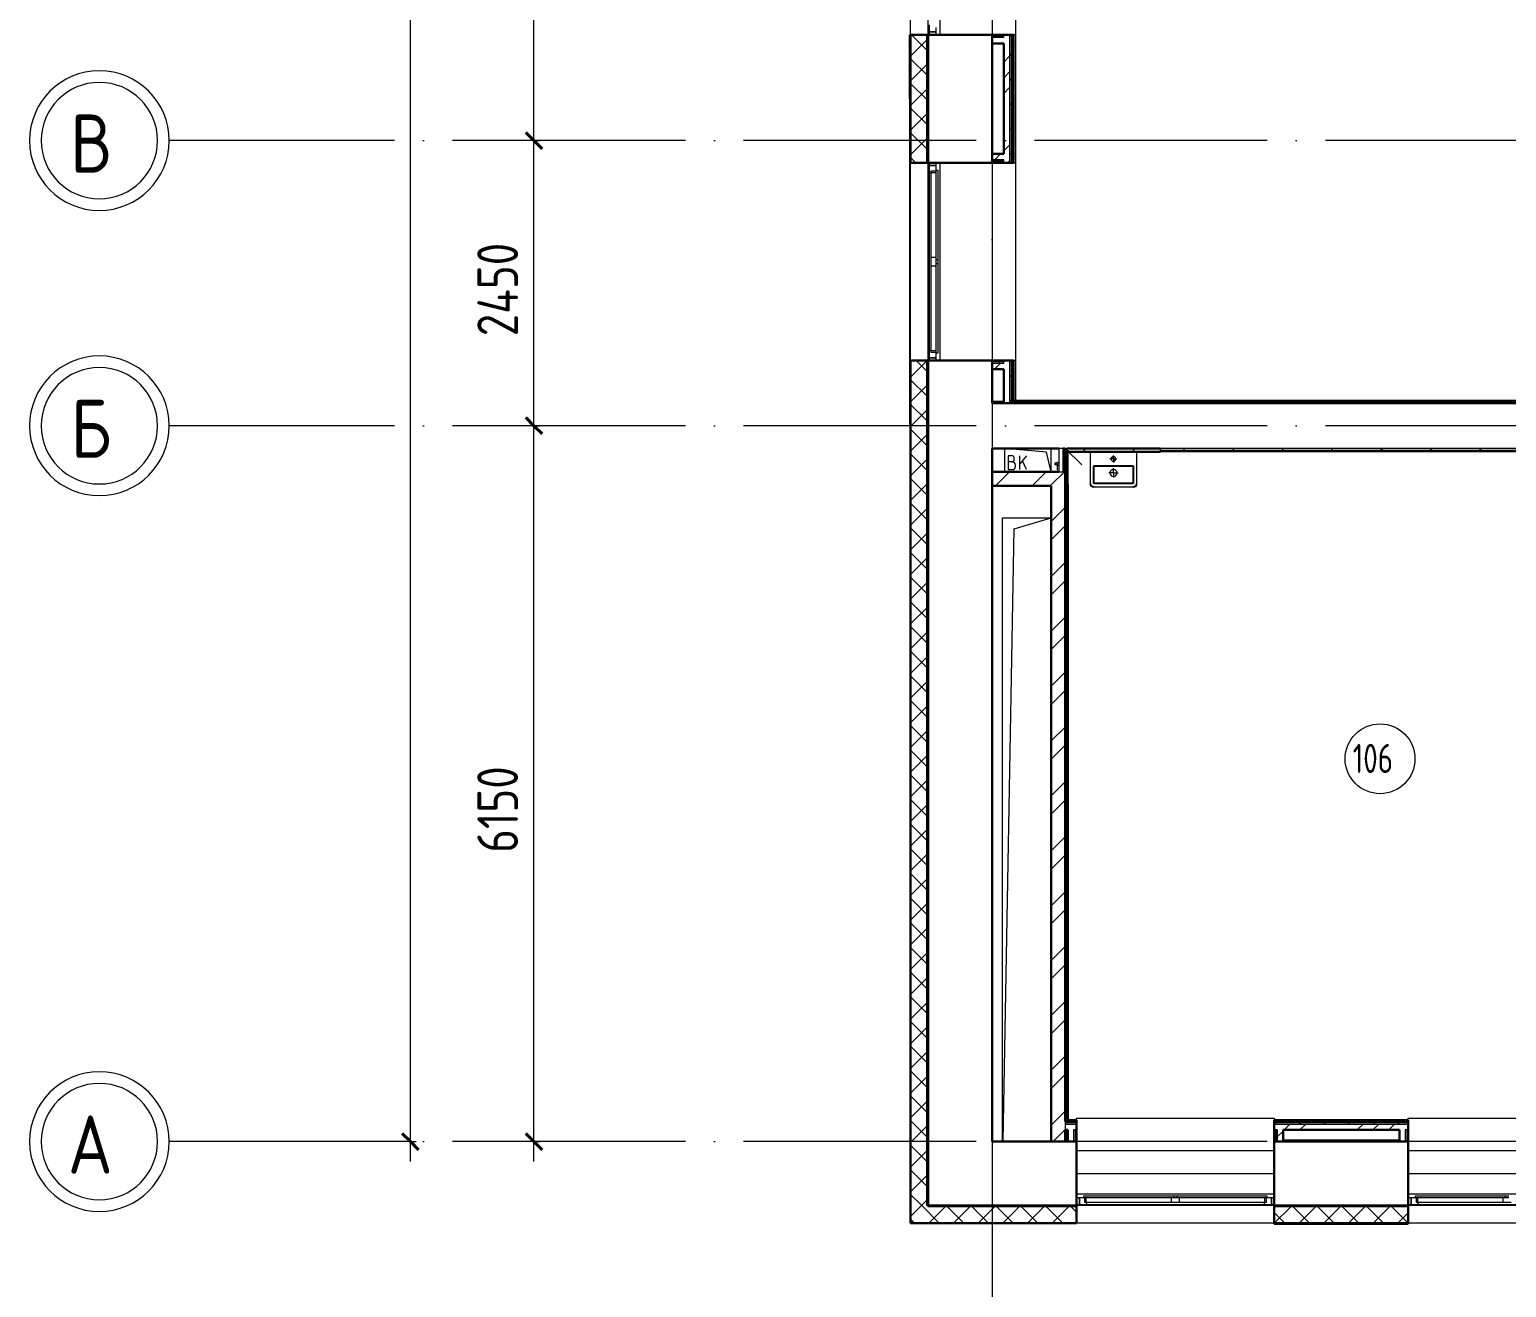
# Model space of a CAD drawing. Header units: millimetres. Extents: x -325553 to 627452, y -28539 to 738858.
# Drawn here: x -72987 to -60295, y 416521 to 427329 of the extents above; entities that cross this region are included whole.
import ezdxf

# ---------------------------------------------------------------- set-up
doc = ezdxf.new("R2010")
doc.units = ezdxf.units.MM
doc.linetypes.add('ADSK_Линия сетки', pattern=[25, 20, -2.5, 0, -2.5])
for name, color, linetype, lineweight in [('_ Окна', 7, 'Continuous', 9), ('Марки помещений', 252, 'Continuous', 20), ('Оборудование', 8, 'Continuous', 18), ('Ограждение', 252, 'Continuous', 9), ('Окна', 252, 'Continuous', 9), ('Оси', 252, 'Continuous', 9), ('Перекрытие', 252, 'Continuous', 18), ('Размеры', 7, 'Continuous', 9), ('Стены внутренние', 7, 'Continuous', 18), ('Стены наружные', 7, 'Continuous', 18), ('Стены штриховка', 7, 'Continuous', 9)]:
    doc.layers.add(name, color=color, linetype=linetype, lineweight=lineweight)
doc.layers.add('Узлы', color=7, linetype='Continuous')
doc.styles.add('GOST Common_2', font='', dxfattribs={"width": 0.9, "height": 250})
doc.styles.add('GOST Common_3', font='', dxfattribs={"height": 3.5})
doc.styles.add('GOST Common_4', font='', dxfattribs={"height": 7})
doc.styles.get('GOST Common_2').set_extended_font_data('GOST type B')
doc.styles.get('GOST Common_3').set_extended_font_data('GOST 2.304 type A')
doc.styles.get('GOST Common_4').set_extended_font_data('GOST 2.304 type A')

# ---------------------------------------------------------------- blocks, each defined once
blk = doc.blocks.new('1 этаж')
at = {"layer": 'Стены наружные', "lineweight": 9, "true_color": 0x636466}
h = blk.add_hatch(dxfattribs=at)
h.set_pattern_fill('FP_41', color=251, style=0, pattern_type=2)
h.set_pattern_definition([(180, (-32119.82, 96), (-1e-14, -100), [])])
h.paths.add_polyline_path([(-66006, -20704), (-64731, -20704), (-64731, -20694), (-66006, -20694)])
h.paths.add_polyline_path([(2117, -20704), (2694, -20704), (2694, -20694), (1409, -20694), (1409, -20704)])
h.paths.add_polyline_path([(-63031, -20704), (-61881, -20704), (-61881, -20694), (-63031, -20694)])
h.paths.add_polyline_path([(-753, -20704), (-291, -20704), (-291, -20694), (-1391, -20694), (-1391, -20704)])
h.paths.add_polyline_path([(-60181, -20704), (-59051, -20704), (-59051, -20694), (-60181, -20694)])
h.paths.add_polyline_path([(-3623, -20704), (-3091, -20704), (-3091, -20694), (-4166, -20694), (-4166, -20704)])
h.paths.add_polyline_path([(-57351, -20704), (-56241, -20704), (-56241, -20694), (-57351, -20694)])
h.paths.add_polyline_path([(-5866, -20704), (-5866, -20694), (-6961, -20694), (-6961, -20704), (-6493, -20704)])
h.paths.add_polyline_path([(-54541, -20704), (-53451, -20704), (-53451, -20694), (-54541, -20694)])
h.paths.add_polyline_path([(-8661, -20704), (-8661, -20694), (-9766, -20694), (-9766, -20704), (-9363, -20704)])
h.paths.add_polyline_path([(-51751, -20704), (-50621, -20704), (-50621, -20694), (-51751, -20694)])
h.paths.add_polyline_path([(-11516, -20704), (-11466, -20704), (-11466, -20694), (-12546, -20694), (-12546, -20704), (-12234, -20704)])
h.paths.add_polyline_path([(-48921, -20704), (-47801, -20704), (-47801, -20694), (-48921, -20694)])
h.paths.add_polyline_path([(-14246, -20704), (-14246, -20694), (-15321, -20694), (-15321, -20704), (-14386, -20704)])
h.paths.add_polyline_path([(-46101, -20704), (-45031, -20704), (-45031, -20694), (-46101, -20694)])
h.paths.add_polyline_path([(-17256, -20704), (-17021, -20704), (-17021, -20694), (-18121, -20694), (-18121, -20704), (-17974, -20704)])
h.paths.add_polyline_path([(-43331, -20704), (-42231, -20704), (-42231, -20694), (-43331, -20694)])
h.paths.add_polyline_path([(-19821, -20704), (-19821, -20694), (-20921, -20694), (-20921, -20704), (-20127, -20704)])
h.paths.add_polyline_path([(-40531, -20704), (-39401, -20704), (-39401, -20694), (-40531, -20694)])
h.paths.add_polyline_path([(-22621, -20704), (-22621, -20694), (-23701, -20694), (-23701, -20704), (-22997, -20704)])
h.paths.add_polyline_path([(-25867, -20704), (-25401, -20704), (-25401, -20694), (-26501, -20694), (-26501, -20704), (-26499, -20704)])
h.paths.add_polyline_path([(-37701, -20704), (-36591, -20704), (-36591, -20694), (-37701, -20694)])
h.paths.add_polyline_path([(-28203, -20704), (-28201, -20704), (-28201, -20694), (-29241, -20694), (-29240, -20704), (-28378, -20704)])
h.paths.add_polyline_path([(-34891, -20704), (-33781, -20704), (-33781, -20694), (-34891, -20694)])
h.paths.add_polyline_path([(-30941, -20704), (-30941, -20694), (-32081, -20694), (-32080, -20704), (-31091, -20704)])
at = {"color": 251, "lineweight": 18, "true_color": 0x636466}
for p, q in [((-64988, -14222), (-65348, -14189)), ((-65348, -14389), (-65348, -14189)), ((-65289, -14251), (-65319, -14251)), ((-65319, -14251), (-65319, -14371)), ((-65285, -14304), (-65319, -14304)), ((-65265, -14284), (-65265, -14274)), ((-65255, -14344), (-65255, -14334)), ((-65159, -14251), (-65219, -14322)), ((-65219, -14371), (-65219, -14251)), ((-65159, -14371), (-65195, -14294)), ((-64948, -14389), (-64988, -14222)), ((-65319, -14371), (-65282, -14371)), ((-65366, -20144), (-65366, -14784)), ((-65366, -14784), (-64948, -14784)), ((-65267, -14879), (-64948, -14784)), ((-65361, -20144), (-65267, -14879))]:
    blk.add_line(p, q, dxfattribs=at)
for centre, radius, start, end in [((-65289, -14274), 23.3, 0, 90), ((-65285, -14284), 20, 270, 0), ((-65285, -14334), 30, 0, 90), ((-65282, -14344), 26.7, 270, 0)]:
    blk.add_arc(centre, radius, start, end, dxfattribs=at)
at = {"layer": '_ Окна', "color": 251, "lineweight": 18, "true_color": 0x636466}
for p, q in [((-65996, -10549), (-65996, -10609)), ((-65996, -10609), (-65938, -10609)), ((-65938, -10609), (-65938, -10571)), ((-65938, -11759), (-65996, -11759)), ((-65996, -11759), (-65996, -11818)), ((-65938, -11797), (-65938, -11759)), ((-65996, -11818), (-65979, -11823)), ((-65979, -11805), (-65938, -11805)), ((-65979, -11817), (-65979, -11805)), ((-65979, -13345), (-65996, -13349)), ((-65996, -13349), (-65996, -13409)), ((-65996, -13409), (-65938, -13409)), ((-65979, -13363), (-65979, -13351)), ((-65938, -13363), (-65979, -13363)), ((-65938, -13409), (-65938, -13371)), ((-64668, -20626), (-64706, -20626)), ((-64706, -20626), (-64706, -20684)), ((-64706, -20684), (-64646, -20684)), ((-64660, -20667), (-64660, -20626)), ((-64648, -20667), (-64660, -20667)), ((-64646, -20684), (-64642, -20667)), ((-63120, -20667), (-63115, -20684)), ((-63115, -20684), (-63056, -20684)), ((-63102, -20667), (-63114, -20667)), ((-63102, -20626), (-63102, -20667)), ((-63056, -20626), (-63094, -20626)), ((-63056, -20684), (-63056, -20626)), ((-61818, -20626), (-61856, -20626)), ((-61856, -20626), (-61856, -20684)), ((-61856, -20684), (-61796, -20684)), ((-61810, -20667), (-61810, -20626)), ((-61798, -20667), (-61810, -20667)), ((-61796, -20684), (-61792, -20667))]:
    blk.add_line(p, q, dxfattribs=at)
at = {"layer": '_ Окна', "color": 251, "true_color": 0x636466}
for p, q in [((-65938, -10609), (-65996, -10609)), ((-65996, -10609), (-65996, -10634)), ((-65938, -10634), (-65938, -10609)), ((-65996, -11734), (-65996, -11759)), ((-65996, -11759), (-65938, -11759)), ((-65938, -11759), (-65938, -11734)), ((-65938, -13409), (-65996, -13409)), ((-65996, -13409), (-65996, -13434)), ((-65938, -13434), (-65938, -13409)), ((-64706, -20626), (-64731, -20626)), ((-64731, -20684), (-64706, -20684)), ((-64706, -20684), (-64706, -20626)), ((-63031, -20626), (-63056, -20626)), ((-63056, -20626), (-63056, -20684)), ((-63056, -20684), (-63031, -20684)), ((-61856, -20626), (-61881, -20626)), ((-61881, -20684), (-61856, -20684)), ((-61856, -20684), (-61856, -20626))]:
    blk.add_line(p, q, dxfattribs=at)
at = {"layer": 'Марки помещений', "color": 251, "true_color": 0x636466}
blk.add_circle((-62122, -16855), 300, dxfattribs=at)
at = {"layer": 'Оборудование', "color": 251, "true_color": 0x636466}
for p, q in [((-64846, -14189), (-64883, -14189)), ((-64883, -14189), (-64883, -14389)), ((-64846, -14388), (-64846, -14190)), ((-64836, -14196), (-64846, -14196)), ((-64835, -14381), (-64835, -14197)), ((-64828, -14208), (-64833, -14208)), ((-64828, -14189), (-64686, -14330)), ((-64828, -14370), (-64828, -14208)), ((-64901, -14316), (-64918, -14316)), ((-64918, -14316), (-64918, -14328)), ((-64918, -14328), (-64901, -14328)), ((-64899, -14314), (-64901, -14316)), ((-64901, -14316), (-64901, -14328)), ((-64901, -14328), (-64899, -14330)), ((-64883, -14313), (-64899, -14313)), ((-64899, -14313), (-64899, -14332)), ((-64899, -14332), (-64883, -14332)), ((-64893, -14309), (-64898, -14309)), ((-64898, -14309), (-64898, -14317)), ((-64898, -14327), (-64898, -14373)), ((-64893, -14317), (-64893, -14309)), ((-64893, -14373), (-64893, -14327)), ((-64836, -14217), (-64834, -14217)), ((-64834, -14217), (-64836, -14217)), ((-64826, -14292), (-64828, -14292)), ((-64826, -14296), (-64826, -14292)), ((-64826, -14296), (-64826, -14357)), ((-64898, -14373), (-64893, -14373)), ((-64883, -14389), (-64846, -14389)), ((-64846, -14382), (-64836, -14382)), ((-64834, -14361), (-64836, -14361)), ((-64834, -14361), (-64836, -14361)), ((-64833, -14370), (-64828, -14370)), ((-64828, -14361), (-64826, -14361)), ((-64826, -14361), (-64826, -14357))]:
    blk.add_line(p, q, dxfattribs=at)
for points, knots in [([(-64846, -14190), (-64846, -14190), (-64846, -14189), (-64846, -14189), (-64846, -14189), (-64846, -14189), (-64846, -14189), (-64846, -14189), (-64846, -14189), (-64846, -14189)], [-1, -1, -1, -1, -0.833333, -0.75, -0.583333, -0.458333, -0.333333, -0.166667, 0, 0, 0, 0]), ([(-64835, -14197), (-64835, -14197), (-64835, -14196), (-64835, -14196), (-64835, -14196), (-64835, -14196), (-64835, -14196), (-64835, -14196), (-64836, -14196), (-64836, -14196), (-64836, -14196)], [-1, -1, -1, -1, -0.833333, -0.75, -0.666667, -0.583333, -0.458333, -0.333333, -0.166667, 0, 0, 0, 0]), ([(-64833, -14208), (-64833, -14208), (-64834, -14208), (-64834, -14208), (-64834, -14208), (-64834, -14207), (-64834, -14207), (-64834, -14207), (-64835, -14207), (-64835, -14207), (-64835, -14207), (-64835, -14206), (-64835, -14206)], [-1, -1, -1, -1, -0.833333, -0.75, -0.666667, -0.583333, -0.5, -0.416667, -0.333333, -0.25, -0.166667, 0, 0, 0, 0]), ([(-64846, -14389), (-64846, -14389), (-64846, -14389), (-64846, -14389), (-64846, -14389), (-64846, -14388), (-64846, -14388), (-64846, -14388), (-64846, -14388), (-64846, -14388)], [0, 0, 0, 0, 0.166667, 0.333333, 0.458333, 0.583333, 0.708333, 0.833333, 1, 1, 1, 1]), ([(-64836, -14382), (-64836, -14382), (-64836, -14382), (-64835, -14382), (-64835, -14381), (-64835, -14381), (-64835, -14381), (-64835, -14381), (-64835, -14381), (-64835, -14381), (-64835, -14381)], [0, 0, 0, 0, 0.166667, 0.333333, 0.458333, 0.583333, 0.666667, 0.75, 0.833333, 1, 1, 1, 1]), ([(-64835, -14371), (-64835, -14371), (-64835, -14371), (-64835, -14371), (-64835, -14370), (-64834, -14370), (-64834, -14370), (-64834, -14370), (-64834, -14370), (-64834, -14370), (-64834, -14370), (-64833, -14370), (-64833, -14370)], [0, 0, 0, 0, 0.166667, 0.25, 0.333333, 0.416667, 0.5, 0.583333, 0.666667, 0.75, 0.833333, 1, 1, 1, 1])]:
    blk.add_open_spline(points, degree=3, knots=knots, dxfattribs=at)
at = {"layer": 'Ограждение', "color": 251, "true_color": 0x636466}
for p, q in [((-65256, -6074), (-65256, -13779)), ((-65906, -8934), (-65906, -10634)), ((-65456, -8934), (-65456, -10634)), ((-65256, -8934), (-65256, -10634)), ((-65256, -10634), (-65271, -10634)), ((-65906, -11734), (-65906, -13434)), ((-65456, -11734), (-65456, -13434)), ((-65271, -11734), (-65256, -11734)), ((-65256, -11734), (-65256, -13434)), ((-65256, -13434), (-65271, -13434)), ((-65356, -13784), (-65456, -13784)), ((-65256, -13774), (-59526, -13774)), ((-64013, -14214), (-58591, -14214)), ((-64808, -14494), (-64803, -14494)), ((-64803, -14494), (-64803, -19959)), ((-64813, -20129), (-64813, -20044)), ((-64731, -19959), (-64731, -19944)), ((-64731, -19944), (-63031, -19944)), ((-63031, -19944), (-63031, -19959)), ((-61881, -19959), (-61881, -19944)), ((-61881, -19944), (-60181, -19944)), ((-64731, -20219), (-63031, -20219)), ((-61881, -20219), (-60181, -20219)), ((-64731, -20419), (-63031, -20419)), ((-61881, -20419), (-60181, -20419)), ((-64731, -20594), (-63031, -20594)), ((-61881, -20594), (-60181, -20594))]:
    blk.add_line(p, q, dxfattribs=at)
at = {"layer": 'Окна', "color": 251, "true_color": 0x636466}
for p, q in [((-65938, -12569), (-65938, -11797)), ((-65938, -11797), (-65921, -11797)), ((-65921, -11797), (-65921, -12569)), ((-65996, -11818), (-65996, -13349)), ((-65979, -12549), (-65979, -11817)), ((-65979, -11817), (-65938, -11817)), ((-65979, -12619), (-65979, -12549)), ((-65938, -12549), (-65979, -12549)), ((-65979, -13351), (-65979, -12619)), ((-65979, -12619), (-65938, -12619)), ((-65938, -12599), (-65938, -12569)), ((-65921, -12569), (-65938, -12569)), ((-65938, -13371), (-65938, -12599)), ((-65938, -12599), (-65921, -12599)), ((-65921, -12569), (-65921, -12599)), ((-65921, -12599), (-65921, -13371)), ((-65938, -13351), (-65979, -13351)), ((-65921, -13371), (-65938, -13371)), ((-64668, -20609), (-63896, -20609)), ((-64668, -20626), (-64668, -20609)), ((-63896, -20626), (-64668, -20626)), ((-64648, -20667), (-64648, -20626)), ((-63916, -20667), (-64648, -20667)), ((-64646, -20684), (-63115, -20684)), ((-63916, -20626), (-63916, -20667)), ((-63846, -20667), (-63916, -20667)), ((-63896, -20609), (-63866, -20609)), ((-63896, -20609), (-63896, -20626)), ((-63866, -20626), (-63896, -20626)), ((-63866, -20609), (-63094, -20609)), ((-63866, -20626), (-63866, -20609)), ((-63094, -20626), (-63866, -20626)), ((-63846, -20667), (-63846, -20626)), ((-63114, -20667), (-63846, -20667)), ((-63114, -20626), (-63114, -20667)), ((-63094, -20609), (-63094, -20626)), ((-61818, -20609), (-61046, -20609)), ((-61818, -20626), (-61818, -20609)), ((-61046, -20626), (-61818, -20626)), ((-61798, -20667), (-61798, -20626)), ((-61066, -20667), (-61798, -20667)), ((-61796, -20684), (-60265, -20684)), ((-61066, -20626), (-61066, -20667)), ((-60996, -20667), (-61066, -20667)), ((-61046, -20609), (-61016, -20609)), ((-61046, -20609), (-61046, -20626)), ((-61016, -20626), (-61046, -20626))]:
    blk.add_line(p, q, dxfattribs=at)
at = {"layer": 'Оси', "color": 251, "linetype": 'ADSK_Линия сетки', "ltscale": 100, "true_color": 0x636466}
for p, q in [((-65456, -2644), (-65456, -33770)), ((4411, -11544), (-72528, -11544)), ((4411, -13994), (-72528, -13994)), ((4411, -20144), (-72528, -20144))]:
    blk.add_line(p, q, dxfattribs=at)
at = {"layer": 'Оси', "color": 251, "lineweight": 20, "true_color": 0x636466}
for centre, radius, start, end in [((-73128, -11544), 600, 90, 270), ((-73128, -11544), 600, 270, 90), ((-73128, -11544), 500, 90, 270), ((-73128, -11544), 500, 270, 90), ((-73128, -13994), 600, 90, 270), ((-73128, -13994), 600, 270, 90), ((-73128, -13994), 500, 90, 270), ((-73128, -13994), 500, 270, 90), ((-73128, -20144), 600, 90, 270), ((-73128, -20144), 600, 270, 90), ((-73128, -20144), 500, 90, 270), ((-73128, -20144), 500, 270, 90)]:
    blk.add_arc(centre, radius, start, end, dxfattribs=at)
at = {"layer": 'Перекрытие', "color": 251, "ltscale": 100, "true_color": 0x636466}
for p, q in [((-65348, -14389), (-65348, -14189)), ((-65366, -20144), (-65366, -14784)), ((-65366, -14784), (-64948, -14784))]:
    blk.add_line(p, q, dxfattribs=at)
at = {"layer": 'Размеры', "color": 251, "lineweight": 20, "true_color": 0x636466}
for p, q in [((-70455, -20314), (-70455, 27006)), ((-69393, -11544), (-69393, -5344)), ((-69393, -11544), (-69543, -11544)), ((-69393, -11544), (-69543, -11544)), ((-69393, -13994), (-69393, -11544)), ((-69393, -11544), (-69343, -11544)), ((-69393, -11544), (-69343, -11544)), ((-69393, -13994), (-69543, -13994)), ((-69393, -13994), (-69543, -13994)), ((-69393, -20314), (-69393, -13994)), ((-69393, -13994), (-69343, -13994)), ((-69393, -13994), (-69343, -13994)), ((-70455, -20144), (-70605, -20144)), ((-70455, -20144), (-70405, -20144)), ((-69393, -20144), (-69543, -20144)), ((-69393, -20144), (-69343, -20144))]:
    blk.add_line(p, q, dxfattribs=at)
at = {"layer": 'Размеры', "color": 251, "lineweight": 40, "true_color": 0x636466}
for p, q in [((-69393, -11544), (-69464, -11473)), ((-69393, -11544), (-69464, -11473)), ((-69393, -11544), (-69322, -11614)), ((-69393, -11544), (-69322, -11614)), ((-69393, -13994), (-69464, -13923)), ((-69393, -13994), (-69464, -13923)), ((-69393, -13994), (-69322, -14064)), ((-69393, -13994), (-69322, -14064)), ((-70455, -20144), (-70526, -20073)), ((-70455, -20144), (-70385, -20214)), ((-69393, -20144), (-69464, -20073)), ((-69393, -20144), (-69322, -20214))]:
    blk.add_line(p, q, dxfattribs=at)
at = {"layer": 'Стены внутренние', "color": 251, "true_color": 0x636466}
for p, q in [((-66158, -10634), (-66158, -8934)), ((-66006, -10634), (-66006, -8934)), ((-66158, -13434), (-66158, -11734)), ((-66006, -13434), (-66006, -11734)), ((-64828, -14189), (-64813, -14189)), ((-63031, -20694), (-64731, -20694)), ((-60181, -20694), (-61881, -20694)), ((-63031, -20846), (-64731, -20846)), ((-60181, -20846), (-61881, -20846))]:
    blk.add_line(p, q, dxfattribs=at)
at = {"layer": 'Стены внутренние', "color": 251, "lineweight": 30, "true_color": 0x636466}
for p, q in [((-66158, -10634), (-66158, -11734)), ((-66016, -10634), (-66158, -10634)), ((-65456, -10634), (-66006, -10634)), ((-66006, -10634), (-66006, -11734)), ((-65456, -11659), (-65456, -10709)), ((-66158, -11734), (-66016, -11734)), ((-66006, -11734), (-65456, -11734)), ((-66158, -13434), (-66158, -20846)), ((-66016, -13434), (-66158, -13434)), ((-65456, -13434), (-66006, -13434)), ((-66006, -13434), (-66006, -20694)), ((-65456, -13799), (-65456, -13509)), ((-65356, -13799), (-65456, -13799)), ((-65456, -14389), (-65456, -14189)), ((-65456, -14189), (-64883, -14189)), ((-64846, -14189), (-64828, -14189)), ((-64813, -14189), (-64013, -14189)), ((-65456, -20144), (-65456, -14509)), ((-64948, -20144), (-65456, -20144)), ((-64806, -20144), (-64828, -20144)), ((-64731, -20694), (-64731, -20144)), ((-63031, -20144), (-63031, -20694)), ((-61956, -20144), (-62956, -20144)), ((-61881, -20694), (-61881, -20144)), ((-66006, -20694), (-64731, -20694)), ((-64731, -20846), (-64731, -20704)), ((-63031, -20694), (-61881, -20694)), ((-63031, -20704), (-63031, -20846)), ((-61881, -20846), (-61881, -20704)), ((-66158, -20846), (-64731, -20846)), ((-63031, -20846), (-61881, -20846))]:
    blk.add_line(p, q, dxfattribs=at)
at = {"layer": 'Стены внутренние', "color": 251, "linetype": 'Continuous', "lineweight": 9, "true_color": 0x636466}
for p, q in [((-66016, -10768), (-66148, -10636)), ((-66156, -10818), (-66016, -10678)), ((-66016, -10980), (-66156, -10840)), ((-66156, -11030), (-66016, -10890)), ((-66016, -11192), (-66156, -11052)), ((-66156, -11080), (-66156, -11080)), ((-66156, -11242), (-66016, -11102)), ((-66016, -11404), (-66156, -11264)), ((-66156, -11283), (-66156, -11283)), ((-66156, -11454), (-66016, -11314)), ((-66016, -11616), (-66156, -11476)), ((-66156, -11666), (-66016, -11526)), ((-66156, -11588), (-66156, -11588)), ((-66113, -11732), (-66156, -11689)), ((-66156, -13575), (-66016, -13435)), ((-66125, -13436), (-66126, -13435)), ((-66016, -13526), (-66106, -13436)), ((-66156, -13518), (-66156, -13518)), ((-66016, -13738), (-66156, -13598)), ((-66156, -13787), (-66016, -13647)), ((-66016, -13950), (-66156, -13810)), ((-66156, -13823), (-66156, -13823)), ((-66156, -14000), (-66016, -13860)), ((-66016, -14162), (-66156, -14022)), ((-66156, -14212), (-66016, -14072)), ((-66156, -14195), (-66158, -14192)), ((-66016, -14374), (-66156, -14234)), ((-66156, -14424), (-66016, -14284)), ((-66156, -14399), (-66158, -14395)), ((-66156, -14433), (-66156, -14433)), ((-66016, -14586), (-66156, -14446)), ((-66156, -14636), (-66016, -14496)), ((-66156, -14636), (-66156, -14636)), ((-66016, -14798), (-66156, -14658)), ((-66156, -14848), (-66016, -14708)), ((-66156, -14860), (-66158, -14863)), ((-66016, -15011), (-66156, -14871)), ((-66156, -15060), (-66016, -14920)), ((-66156, -14941), (-66156, -14941)), ((-66016, -15223), (-66156, -15083)), ((-66156, -15272), (-66016, -15132)), ((-66016, -15435), (-66156, -15295)), ((-66156, -15484), (-66016, -15344)), ((-66016, -15647), (-66156, -15507)), ((-66156, -15550), (-66156, -15550)), ((-66156, -15697), (-66016, -15557)), ((-66016, -15859), (-66156, -15719)), ((-66156, -15754), (-66156, -15754)), ((-66156, -15909), (-66016, -15769)), ((-66016, -16071), (-66156, -15931)), ((-66156, -16121), (-66016, -15981)), ((-66156, -16058), (-66156, -16058)), ((-66016, -16283), (-66156, -16143)), ((-66156, -16333), (-66016, -16193)), ((-66156, -16282), (-66158, -16285)), ((-66016, -16495), (-66156, -16355)), ((-66156, -16545), (-66016, -16405)), ((-66016, -16708), (-66156, -16568)), ((-66156, -16757), (-66016, -16617)), ((-66156, -16634), (-66158, -16631)), ((-66156, -16668), (-66156, -16668)), ((-66016, -16920), (-66156, -16780)), ((-66156, -16969), (-66016, -16829)), ((-66156, -16871), (-66156, -16871)), ((-66016, -17132), (-66156, -16992)), ((-66156, -17182), (-66016, -17042)), ((-66156, -17176), (-66156, -17176)), ((-66016, -17344), (-66156, -17204)), ((-66156, -17394), (-66016, -17254)), ((-66016, -17556), (-66156, -17416)), ((-66156, -17606), (-66016, -17466)), ((-66016, -17768), (-66156, -17628)), ((-66156, -17818), (-66016, -17678)), ((-66156, -17786), (-66156, -17786)), ((-66016, -17980), (-66156, -17840)), ((-66156, -18030), (-66016, -17890)), ((-66156, -17989), (-66156, -17989)), ((-66016, -18193), (-66156, -18053)), ((-66156, -18242), (-66016, -18102)), ((-66016, -18405), (-66156, -18265)), ((-66156, -18294), (-66156, -18294)), ((-66156, -18454), (-66016, -18314)), ((-66016, -18617), (-66156, -18477)), ((-66156, -18517), (-66156, -18518)), ((-66156, -18666), (-66016, -18526)), ((-66016, -18829), (-66156, -18689)), ((-66156, -18879), (-66016, -18739)), ((-66156, -18869), (-66158, -18866)), ((-66016, -19041), (-66156, -18901)), ((-66156, -18903), (-66156, -18903)), ((-66156, -19091), (-66016, -18951)), ((-66156, -19106), (-66156, -19106)), ((-66016, -19253), (-66156, -19113)), ((-66156, -19303), (-66016, -19163)), ((-66016, -19465), (-66156, -19325)), ((-66156, -19515), (-66016, -19375)), ((-66156, -19411), (-66156, -19411)), ((-66016, -19677), (-66156, -19537)), ((-66156, -19727), (-66016, -19587)), ((-66016, -19890), (-66156, -19750)), ((-66156, -19939), (-66016, -19799)), ((-66016, -20102), (-66156, -19962)), ((-66156, -20151), (-66016, -20011)), ((-66156, -20021), (-66156, -20021)), ((-66016, -20314), (-66156, -20174)), ((-66156, -20224), (-66156, -20224)), ((-66156, -20364), (-66016, -20224)), ((-66016, -20526), (-66156, -20386)), ((-66156, -20576), (-66016, -20436)), ((-66156, -20529), (-66156, -20529)), ((-66060, -20694), (-66156, -20598)), ((-66062, -20694), (-66016, -20648)), ((-66156, -20788), (-66062, -20694)), ((-66122, -20844), (-66156, -20810)), ((-65910, -20844), (-66060, -20694)), ((-66000, -20844), (-65860, -20704)), ((-65698, -20844), (-65838, -20704)), ((-65787, -20844), (-65647, -20704)), ((-65486, -20844), (-65626, -20704)), ((-65575, -20844), (-65435, -20704)), ((-65274, -20844), (-65414, -20704)), ((-65363, -20844), (-65223, -20704)), ((-65062, -20844), (-65202, -20704)), ((-65151, -20844), (-65011, -20704)), ((-64849, -20844), (-64989, -20704)), ((-64939, -20844), (-64799, -20704)), ((-64731, -20750), (-64777, -20704)), ((-62940, -20844), (-63031, -20753)), ((-63029, -20843), (-62890, -20704)), ((-62728, -20844), (-62868, -20704)), ((-62818, -20844), (-62678, -20704)), ((-62516, -20844), (-62656, -20704)), ((-62605, -20844), (-62465, -20704)), ((-62304, -20844), (-62444, -20704)), ((-62393, -20844), (-62253, -20704)), ((-62092, -20844), (-62232, -20704)), ((-62181, -20844), (-62041, -20704)), ((-61883, -20841), (-62020, -20704)), ((-61969, -20844), (-61881, -20755)), ((-65953, -20846), (-65954, -20844)), ((-64918, -20844), (-64919, -20846)), ((-62434, -20845), (-62435, -20844)), ((-62102, -20844), (-62104, -20846)), ((-62082, -20846), (-62083, -20844)), ((-61883, -20834), (-61881, -20834))]:
    blk.add_line(p, q, dxfattribs=at)
at = {"layer": 'Стены наружные', "color": 251, "lineweight": 30, "true_color": 0x636466}
for p, q in [((-66163, -10634), (-66163, -11184)), ((-66158, -10634), (-66163, -10634)), ((-66006, -10634), (-66016, -10634)), ((-65271, -10634), (-65456, -10634)), ((-65456, -10634), (-65456, -10709)), ((-65271, -11734), (-65271, -10634)), ((-65456, -10709), (-65356, -10709)), ((-65356, -10709), (-65356, -11659)), ((-66163, -11184), (-66158, -11184)), ((-65356, -11659), (-65456, -11659)), ((-65456, -11659), (-65456, -11734)), ((-66016, -11734), (-66006, -11734)), ((-65456, -11734), (-65271, -11734)), ((-66006, -13434), (-66016, -13434)), ((-65271, -13434), (-65456, -13434)), ((-65456, -13434), (-65456, -13509)), ((-65271, -13779), (-65271, -13434)), ((-65456, -13509), (-65356, -13509)), ((-65356, -13509), (-65356, -13799)), ((-65356, -13799), (-59501, -13799)), ((-65276, -13784), (-65276, -13779)), ((-59516, -13784), (-65276, -13784)), ((-59521, -13779), (-65271, -13779)), ((-64828, -14189), (-64828, -14208)), ((-64808, -14204), (-64813, -14204)), ((-64813, -14204), (-64813, -19964)), ((-64808, -19959), (-64808, -14204)), ((-64013, -14209), (-58591, -14209)), ((-64013, -14219), (-64013, -14209)), ((-64813, -14219), (-64013, -14219)), ((-64883, -14389), (-65456, -14389)), ((-65456, -14389), (-65456, -14509)), ((-64828, -14389), (-64846, -14389)), ((-64828, -14370), (-64828, -19969)), ((-65456, -14509), (-64948, -14509)), ((-64948, -14509), (-64948, -20144)), ((-64828, -19969), (-64813, -19969)), ((-64828, -20144), (-64828, -20044)), ((-64828, -20044), (-64806, -20044)), ((-64731, -19959), (-64808, -19959)), ((-64806, -20044), (-64806, -20144)), ((-64731, -20144), (-64731, -19959)), ((-63031, -19959), (-63031, -20144)), ((-61881, -19959), (-63031, -19959)), ((-62956, -20044), (-61956, -20044)), ((-62956, -20144), (-62956, -20044)), ((-61956, -20044), (-61956, -20144)), ((-61881, -20144), (-61881, -19959)), ((-64948, -20144), (-64828, -20144)), ((-64806, -20144), (-64731, -20144)), ((-63031, -20144), (-62956, -20144)), ((-61956, -20144), (-61881, -20144)), ((-64731, -20704), (-64731, -20694)), ((-63031, -20694), (-63031, -20704)), ((-61881, -20704), (-61881, -20694)), ((-61881, -20846), (-63031, -20846)), ((-63031, -20846), (-63031, -20851)), ((-63031, -20851), (-61881, -20851)), ((-61881, -20851), (-61881, -20846))]:
    blk.add_line(p, q, dxfattribs=at)
at = {"layer": 'Стены наружные', "color": 251, "linetype": 'Continuous', "lineweight": 9, "true_color": 0x636466}
for p, q in [((-65361, -10659), (-65356, -10654)), ((-65276, -10645), (-65271, -10640)), ((-66006, -10704), (-66016, -10704)), ((-65276, -10715), (-65271, -10710)), ((-65276, -10786), (-65271, -10781)), ((-66006, -10804), (-66016, -10804)), ((-66006, -10904), (-66016, -10904)), ((-65356, -10869), (-65306, -10819)), ((-65306, -10816), (-65293, -10804)), ((-65293, -10804), (-65281, -10791)), ((-65276, -10857), (-65271, -10852)), ((-66006, -11004), (-66016, -11004)), ((-65356, -11004), (-65306, -10954)), ((-65306, -11028), (-65293, -11016)), ((-65293, -11016), (-65281, -11003)), ((-65281, -11003), (-65276, -10998)), ((-65276, -10928), (-65271, -10923)), ((-65276, -10998), (-65271, -10993)), ((-66006, -11104), (-66016, -11104)), ((-65356, -11139), (-65306, -11089)), ((-65276, -11069), (-65271, -11064)), ((-65276, -11140), (-65271, -11135)), ((-66006, -11204), (-66016, -11204)), ((-65306, -11240), (-65293, -11228)), ((-65293, -11228), (-65281, -11215)), ((-65276, -11210), (-65271, -11205)), ((-65276, -11281), (-65271, -11276)), ((-66006, -11304), (-66016, -11304)), ((-66006, -11404), (-66016, -11404)), ((-65281, -11428), (-65276, -11423)), ((-65276, -11352), (-65271, -11347)), ((-65276, -11423), (-65271, -11418)), ((-66006, -11504), (-66016, -11504)), ((-65306, -11453), (-65293, -11440)), ((-65293, -11440), (-65281, -11428)), ((-65276, -11493), (-65271, -11488)), ((-66006, -11604), (-66016, -11604)), ((-65433, -11709), (-65383, -11659)), ((-65356, -11632), (-65306, -11582)), ((-65306, -11665), (-65293, -11652)), ((-65293, -11652), (-65281, -11640)), ((-65276, -11564), (-65271, -11559)), ((-65276, -11635), (-65271, -11630)), ((-66006, -11704), (-66016, -11704)), ((-65375, -11734), (-65362, -11721)), ((-65362, -11721), (-65356, -11715)), ((-65323, -11734), (-65306, -11717)), ((-65276, -11705), (-65271, -11700)), ((-65403, -13459), (-65390, -13446)), ((-65390, -13446), (-65378, -13434)), ((-66006, -13504), (-66016, -13504)), ((-65436, -13509), (-65386, -13459)), ((-65306, -13574), (-65293, -13561)), ((-65293, -13561), (-65281, -13549)), ((-65281, -13549), (-65276, -13544)), ((-65276, -13473), (-65271, -13468)), ((-65276, -13544), (-65271, -13539)), ((-66006, -13604), (-66016, -13604)), ((-66006, -13704), (-66016, -13704)), ((-65276, -13615), (-65271, -13610)), ((-65276, -13685), (-65271, -13680)), ((-66006, -13804), (-66016, -13804)), ((-65306, -13786), (-65293, -13773)), ((-65293, -13773), (-65281, -13761)), ((-65276, -13756), (-65271, -13751)), ((-65233, -13784), (-65228, -13779)), ((-65162, -13784), (-65157, -13779)), ((-65120, -13799), (-65120, -13784)), ((-65091, -13784), (-65086, -13779)), ((-65021, -13784), (-65016, -13779)), ((-64950, -13784), (-64945, -13779)), ((-64879, -13784), (-64874, -13779)), ((-64809, -13784), (-64804, -13779)), ((-64738, -13784), (-64733, -13779)), ((-64667, -13784), (-64662, -13779)), ((-64596, -13784), (-64591, -13779)), ((-64526, -13784), (-64521, -13779)), ((-64520, -13799), (-64520, -13784)), ((-64455, -13784), (-64450, -13779)), ((-64384, -13784), (-64379, -13779)), ((-64314, -13784), (-64309, -13779)), ((-64243, -13784), (-64238, -13779)), ((-64172, -13784), (-64167, -13779)), ((-64101, -13784), (-64096, -13779)), ((-64031, -13784), (-64026, -13779)), ((-63960, -13784), (-63955, -13779)), ((-63920, -13799), (-63920, -13784)), ((-63889, -13784), (-63884, -13779)), ((-63819, -13784), (-63814, -13779)), ((-63748, -13784), (-63743, -13779)), ((-63677, -13784), (-63672, -13779)), ((-63607, -13784), (-63602, -13779)), ((-63536, -13784), (-63531, -13779)), ((-63465, -13784), (-63460, -13779)), ((-63394, -13784), (-63389, -13779)), ((-63324, -13784), (-63319, -13779)), ((-63320, -13799), (-63320, -13784)), ((-63253, -13784), (-63248, -13779)), ((-63182, -13784), (-63177, -13779)), ((-63112, -13784), (-63107, -13779)), ((-63041, -13784), (-63036, -13779)), ((-62970, -13784), (-62965, -13779)), ((-62899, -13784), (-62894, -13779)), ((-62829, -13784), (-62824, -13779)), ((-62758, -13784), (-62753, -13779)), ((-62720, -13799), (-62720, -13784)), ((-62687, -13784), (-62682, -13779)), ((-62617, -13784), (-62612, -13779)), ((-62546, -13784), (-62541, -13779)), ((-62475, -13784), (-62470, -13779)), ((-62404, -13784), (-62399, -13779)), ((-62334, -13784), (-62329, -13779)), ((-62263, -13784), (-62258, -13779)), ((-62192, -13784), (-62187, -13779)), ((-62122, -13784), (-62117, -13779)), ((-62120, -13799), (-62120, -13784)), ((-62051, -13784), (-62046, -13779)), ((-61980, -13784), (-61975, -13779)), ((-61909, -13784), (-61904, -13779)), ((-61839, -13784), (-61834, -13779)), ((-61768, -13784), (-61763, -13779)), ((-61697, -13784), (-61692, -13779)), ((-61627, -13784), (-61622, -13779)), ((-61556, -13784), (-61551, -13779)), ((-61520, -13799), (-61520, -13784)), ((-61485, -13784), (-61480, -13779)), ((-61414, -13784), (-61409, -13779)), ((-61344, -13784), (-61339, -13779)), ((-61273, -13784), (-61268, -13779)), ((-61202, -13784), (-61197, -13779)), ((-61132, -13784), (-61127, -13779)), ((-61061, -13784), (-61056, -13779)), ((-66006, -13904), (-66016, -13904)), ((-66006, -14004), (-66016, -14004)), ((-66006, -14104), (-66016, -14104)), ((-66006, -14204), (-66016, -14204)), ((-64813, -14212), (-64808, -14207)), ((-64678, -14219), (-64648, -14189)), ((-64254, -14219), (-64224, -14189)), ((-63961, -14209), (-63956, -14204)), ((-63890, -14209), (-63885, -14204)), ((-63819, -14209), (-63814, -14204)), ((-63814, -14204), (-63799, -14189)), ((-63749, -14209), (-63744, -14204)), ((-63678, -14209), (-63673, -14204)), ((-63607, -14209), (-63602, -14204)), ((-63537, -14209), (-63532, -14204)), ((-63466, -14209), (-63461, -14204)), ((-63395, -14209), (-63390, -14204)), ((-63390, -14204), (-63375, -14189)), ((-63324, -14209), (-63319, -14204)), ((-63254, -14209), (-63249, -14204)), ((-63183, -14209), (-63178, -14204)), ((-63112, -14209), (-63107, -14204)), ((-63042, -14209), (-63037, -14204)), ((-62971, -14209), (-62966, -14204)), ((-62966, -14204), (-62951, -14189)), ((-62900, -14209), (-62895, -14204)), ((-62829, -14209), (-62824, -14204)), ((-62759, -14209), (-62754, -14204)), ((-62688, -14209), (-62683, -14204)), ((-62617, -14209), (-62612, -14204)), ((-62547, -14209), (-62542, -14204)), ((-62542, -14204), (-62527, -14189)), ((-62476, -14209), (-62471, -14204)), ((-62405, -14209), (-62400, -14204)), ((-62334, -14209), (-62329, -14204)), ((-62264, -14209), (-62259, -14204)), ((-62193, -14209), (-62188, -14204)), ((-62122, -14209), (-62117, -14204)), ((-62117, -14204), (-62102, -14189)), ((-62052, -14209), (-62047, -14204)), ((-61981, -14209), (-61976, -14204)), ((-61910, -14209), (-61905, -14204)), ((-61839, -14209), (-61834, -14204)), ((-61769, -14209), (-61764, -14204)), ((-61698, -14209), (-61693, -14204)), ((-61693, -14204), (-61678, -14189)), ((-61627, -14209), (-61622, -14204)), ((-61557, -14209), (-61552, -14204)), ((-61486, -14209), (-61481, -14204)), ((-61415, -14209), (-61410, -14204)), ((-61345, -14209), (-61340, -14204)), ((-61274, -14209), (-61269, -14204)), ((-61269, -14204), (-61254, -14189)), ((-61203, -14209), (-61198, -14204)), ((-61132, -14209), (-61127, -14204)), ((-61062, -14209), (-61057, -14204)), ((-66006, -14304), (-66016, -14304)), ((-64813, -14283), (-64808, -14278)), ((-66006, -14404), (-66016, -14404)), ((-65426, -14509), (-65306, -14389)), ((-65112, -14509), (-64992, -14389)), ((-64948, -14502), (-64834, -14389)), ((-64828, -14369), (-64813, -14354)), ((-64813, -14354), (-64808, -14349)), ((-64813, -14424), (-64808, -14419)), ((-66006, -14504), (-66016, -14504)), ((-64954, -14509), (-64948, -14502)), ((-64813, -14495), (-64808, -14490)), ((-64813, -14566), (-64808, -14561)), ((-66006, -14604), (-66016, -14604)), ((-66006, -14704), (-66016, -14704)), ((-64948, -14816), (-64828, -14696)), ((-64813, -14636), (-64808, -14631)), ((-64813, -14707), (-64808, -14702)), ((-66006, -14804), (-66016, -14804)), ((-64828, -14793), (-64813, -14778)), ((-64813, -14778), (-64808, -14773)), ((-64813, -14849), (-64808, -14844)), ((-66006, -14904), (-66016, -14904)), ((-64948, -14974), (-64828, -14854)), ((-64813, -14919), (-64808, -14914)), ((-66006, -15004), (-66016, -15004)), ((-64813, -14990), (-64808, -14985)), ((-64813, -15061), (-64808, -15056)), ((-66006, -15104), (-66016, -15104)), ((-66006, -15204), (-66016, -15204)), ((-64948, -15288), (-64828, -15168)), ((-64828, -15217), (-64813, -15202)), ((-64813, -15131), (-64808, -15126)), ((-64813, -15202), (-64808, -15197)), ((-66006, -15304), (-66016, -15304)), ((-64948, -15445), (-64828, -15325)), ((-64813, -15273), (-64808, -15268)), ((-64813, -15344), (-64808, -15339)), ((-66006, -15404), (-66016, -15404)), ((-64813, -15414), (-64808, -15409)), ((-64813, -15485), (-64808, -15480)), ((-66006, -15504), (-66016, -15504)), ((-66006, -15604), (-66016, -15604)), ((-64813, -15556), (-64808, -15551)), ((-66006, -15704), (-66016, -15704)), ((-64948, -15759), (-64828, -15639)), ((-64828, -15641), (-64813, -15626)), ((-64813, -15626), (-64808, -15621)), ((-64813, -15697), (-64808, -15692)), ((-66006, -15804), (-66016, -15804)), ((-64948, -15916), (-64828, -15796)), ((-64813, -15768), (-64808, -15763)), ((-64813, -15839), (-64808, -15834)), ((-66006, -15904), (-66016, -15904)), ((-64813, -15909), (-64808, -15904)), ((-64813, -15980), (-64808, -15975)), ((-66006, -16004), (-66016, -16004)), ((-66006, -16104), (-66016, -16104)), ((-64948, -16231), (-64828, -16111)), ((-64828, -16066), (-64813, -16051)), ((-64813, -16051), (-64808, -16046)), ((-64813, -16121), (-64808, -16116)), ((-66006, -16204), (-66016, -16204)), ((-64813, -16192), (-64808, -16187)), ((-66006, -16304), (-66016, -16304)), ((-64948, -16388), (-64828, -16268)), ((-64813, -16263), (-64808, -16258)), ((-64813, -16334), (-64808, -16329)), ((-66006, -16404), (-66016, -16404)), ((-64828, -16490), (-64813, -16475)), ((-64813, -16404), (-64808, -16399)), ((-64813, -16475), (-64808, -16470)), ((-66006, -16504), (-66016, -16504)), ((-66006, -16604), (-66016, -16604)), ((-64948, -16702), (-64828, -16582)), ((-64813, -16546), (-64808, -16541)), ((-64813, -16616), (-64808, -16611)), ((-66006, -16704), (-66016, -16704)), ((-64948, -16859), (-64828, -16739)), ((-64813, -16687), (-64808, -16682)), ((-64813, -16758), (-64808, -16753)), ((-66006, -16804), (-66016, -16804)), ((-64813, -16828), (-64808, -16823)), ((-66006, -16904), (-66016, -16904)), ((-66006, -17004), (-66016, -17004)), ((-64828, -16914), (-64813, -16899)), ((-64813, -16899), (-64808, -16894)), ((-64813, -16970), (-64808, -16965)), ((-66006, -17104), (-66016, -17104)), ((-64948, -17174), (-64828, -17054)), ((-64813, -17041), (-64808, -17036)), ((-64813, -17111), (-64808, -17106)), ((-66006, -17204), (-66016, -17204)), ((-64948, -17331), (-64828, -17211)), ((-64813, -17182), (-64808, -17177)), ((-64813, -17253), (-64808, -17248)), ((-66006, -17304), (-66016, -17304)), ((-64828, -17338), (-64813, -17323)), ((-64813, -17323), (-64808, -17318)), ((-66006, -17404), (-66016, -17404)), ((-66006, -17504), (-66016, -17504)), ((-64813, -17394), (-64808, -17389)), ((-64813, -17465), (-64808, -17460)), ((-66006, -17604), (-66016, -17604)), ((-64948, -17645), (-64828, -17525)), ((-64813, -17536), (-64808, -17531)), ((-64813, -17606), (-64808, -17601)), ((-66006, -17704), (-66016, -17704)), ((-64948, -17802), (-64828, -17682)), ((-64828, -17763), (-64813, -17748)), ((-64813, -17677), (-64808, -17672)), ((-64813, -17748), (-64808, -17743)), ((-66006, -17804), (-66016, -17804)), ((-64813, -17818), (-64808, -17813)), ((-64813, -17889), (-64808, -17884)), ((-66006, -17904), (-66016, -17904)), ((-66006, -18004), (-66016, -18004)), ((-64948, -18117), (-64828, -17997)), ((-64813, -17960), (-64808, -17955)), ((-66006, -18104), (-66016, -18104)), ((-64813, -18031), (-64808, -18026)), ((-64813, -18101), (-64808, -18096)), ((-66006, -18204), (-66016, -18204)), ((-64948, -18274), (-64828, -18154)), ((-64828, -18187), (-64813, -18172)), ((-64813, -18172), (-64808, -18167)), ((-64813, -18243), (-64808, -18238)), ((-66006, -18304), (-66016, -18304)), ((-64813, -18313), (-64808, -18308)), ((-64813, -18384), (-64808, -18379)), ((-66006, -18404), (-66016, -18404)), ((-66006, -18504), (-66016, -18504)), ((-64948, -18588), (-64828, -18468)), ((-64813, -18455), (-64808, -18450)), ((-64813, -18526), (-64808, -18521)), ((-66006, -18604), (-66016, -18604)), ((-64948, -18745), (-64828, -18625)), ((-64828, -18611), (-64813, -18596)), ((-64813, -18596), (-64808, -18591)), ((-66006, -18704), (-66016, -18704)), ((-64813, -18667), (-64808, -18662)), ((-64813, -18738), (-64808, -18733)), ((-66006, -18804), (-66016, -18804)), ((-66006, -18904), (-66016, -18904)), ((-64813, -18808), (-64808, -18803)), ((-64813, -18879), (-64808, -18874)), ((-66006, -19004), (-66016, -19004)), ((-64948, -19060), (-64828, -18940)), ((-64828, -19036), (-64813, -19021)), ((-64813, -18950), (-64808, -18945)), ((-64813, -19021), (-64808, -19016)), ((-66006, -19104), (-66016, -19104)), ((-64948, -19217), (-64828, -19097)), ((-64813, -19091), (-64808, -19086)), ((-64813, -19162), (-64808, -19157)), ((-66006, -19204), (-66016, -19204)), ((-64813, -19233), (-64808, -19228)), ((-66006, -19304), (-66016, -19304)), ((-66006, -19404), (-66016, -19404)), ((-64948, -19531), (-64828, -19411)), ((-64813, -19303), (-64808, -19298)), ((-64813, -19374), (-64808, -19369)), ((-66006, -19504), (-66016, -19504)), ((-64828, -19460), (-64813, -19445)), ((-64813, -19445), (-64808, -19440)), ((-64813, -19516), (-64808, -19511)), ((-66006, -19604), (-66016, -19604)), ((-64948, -19688), (-64828, -19568)), ((-64813, -19586), (-64808, -19581)), ((-64813, -19657), (-64808, -19652)), ((-66006, -19704), (-66016, -19704)), ((-64813, -19728), (-64808, -19723)), ((-64813, -19798), (-64808, -19793)), ((-66006, -19804), (-66016, -19804)), ((-66006, -19904), (-66016, -19904)), ((-64948, -20002), (-64828, -19882)), ((-64828, -19884), (-64813, -19869)), ((-64813, -19869), (-64808, -19864)), ((-66006, -20004), (-66016, -20004)), ((-64932, -20144), (-64828, -20040)), ((-64813, -19940), (-64808, -19935)), ((-64766, -19964), (-64761, -19959)), ((-63028, -19994), (-63016, -19981)), ((-63016, -19981), (-63003, -19969)), ((-63006, -20103), (-62956, -20053)), ((-62998, -19964), (-62993, -19959)), ((-62946, -20044), (-62896, -19994)), ((-62928, -19964), (-62923, -19959)), ((-62857, -19964), (-62852, -19959)), ((-62816, -19994), (-62804, -19981)), ((-62811, -20044), (-62761, -19994)), ((-62804, -19981), (-62791, -19969)), ((-62791, -19969), (-62786, -19964)), ((-62786, -19964), (-62781, -19959)), ((-62715, -19964), (-62710, -19959)), ((-62645, -19964), (-62640, -19959)), ((-62604, -19994), (-62592, -19981)), ((-62592, -19981), (-62579, -19969)), ((-62574, -19964), (-62569, -19959)), ((-62503, -19964), (-62498, -19959)), ((-62433, -19964), (-62428, -19959)), ((-62392, -19994), (-62379, -19981)), ((-62379, -19981), (-62367, -19969)), ((-62367, -19969), (-62362, -19964)), ((-62362, -19964), (-62357, -19959)), ((-62318, -20044), (-62268, -19994)), ((-62291, -19964), (-62286, -19959)), ((-62220, -19964), (-62215, -19959)), ((-62183, -20044), (-62133, -19994)), ((-62180, -19994), (-62167, -19981)), ((-62167, -19981), (-62155, -19969)), ((-62150, -19964), (-62145, -19959)), ((-62079, -19964), (-62074, -19959)), ((-62048, -20044), (-61998, -19994)), ((-62008, -19964), (-62003, -19959)), ((-61968, -19994), (-61955, -19981)), ((-61955, -19981), (-61943, -19969)), ((-61943, -19969), (-61938, -19964)), ((-61938, -19964), (-61933, -19959)), ((-66006, -20104), (-66016, -20104)), ((-61905, -20144), (-61893, -20132)), ((-61893, -20132), (-61881, -20119)), ((-66006, -20204), (-66016, -20204)), ((-66006, -20304), (-66016, -20304)), ((-66006, -20404), (-66016, -20404)), ((-66006, -20504), (-66016, -20504)), ((-66006, -20604), (-66016, -20604)), ((-62104, -20846), (-62106, -20851)), ((-62079, -20851), (-62082, -20846))]:
    blk.add_line(p, q, dxfattribs=at)
at = {"layer": 'Стены наружные', "color": 251, "true_color": 0x636466}
for p, q in [((-66163, -13984), (-66163, -11184)), ((-66158, -11734), (-66163, -11734)), ((-66163, -13434), (-66158, -13434)), ((-65456, -13791), (-65441, -13791)), ((-65441, -13784), (-65441, -13791)), ((-66158, -13984), (-66163, -13984)), ((-64948, -14389), (-64948, -14189)), ((-58671, -14189), (-64013, -14189)), ((-64820, -20129), (-64806, -20129)), ((-64820, -20144), (-64820, -20129)), ((-62956, -20129), (-61956, -20129))]:
    blk.add_line(p, q, dxfattribs=at)
at = {"layer": 'Стены штриховка', "color": 251, "true_color": 0x636466}
for p, q in [((-66156, -10636), (-66156, -11732)), ((-66082, -10636), (-66156, -10636)), ((-66082, -10636), (-66082, -10634)), ((-66016, -11734), (-66016, -10634)), ((-65356, -10646), (-65456, -10646)), ((-65356, -10659), (-65456, -10659)), ((-65356, -10659), (-65356, -10634)), ((-65306, -10634), (-65306, -11734)), ((-65293, -10634), (-65293, -11734)), ((-65281, -10634), (-65281, -11734)), ((-65276, -11734), (-65276, -10634)), ((-66156, -11732), (-66082, -11732)), ((-66082, -11734), (-66082, -11732)), ((-65356, -11709), (-65456, -11709)), ((-65356, -11721), (-65456, -11721)), ((-65356, -11734), (-65356, -11709)), ((-66156, -13436), (-66156, -20846)), ((-66082, -13436), (-66156, -13436)), ((-66082, -13436), (-66082, -13434)), ((-66016, -20694), (-66016, -13434)), ((-65356, -13446), (-65456, -13446)), ((-65356, -13459), (-65356, -13434)), ((-65306, -13434), (-65306, -13799)), ((-65293, -13434), (-65293, -13799)), ((-65281, -13434), (-65281, -13799)), ((-65276, -13779), (-65276, -13434)), ((-65356, -13459), (-65456, -13459)), ((-65276, -13784), (-65276, -13799)), ((-64813, -14189), (-64813, -14204)), ((-64013, -14189), (-64013, -14209)), ((-64013, -14204), (-58591, -14204)), ((-64828, -19969), (-64828, -20044)), ((-64828, -19981), (-64731, -19981)), ((-64828, -19994), (-64731, -19994)), ((-64731, -19964), (-64813, -19964)), ((-64813, -19969), (-64731, -19969)), ((-64731, -20044), (-64756, -20044)), ((-64756, -20044), (-64756, -20144)), ((-64743, -20044), (-64743, -20144)), ((-61881, -19964), (-63031, -19964)), ((-63031, -19969), (-61881, -19969)), ((-63031, -19981), (-61881, -19981)), ((-63031, -19994), (-61881, -19994)), ((-63006, -20044), (-63031, -20044)), ((-63018, -20044), (-63018, -20144)), ((-63006, -20044), (-63006, -20144)), ((-61881, -20044), (-61906, -20044)), ((-61906, -20044), (-61906, -20144)), ((-61893, -20044), (-61893, -20144)), ((-66006, -20694), (-66016, -20694)), ((-66006, -20704), (-66006, -20694)), ((-64731, -20704), (-66006, -20704)), ((-64731, -20770), (-64733, -20770)), ((-64733, -20844), (-64733, -20770)), ((-61881, -20704), (-63031, -20704)), ((-63029, -20770), (-63031, -20770)), ((-63029, -20770), (-63029, -20844)), ((-61881, -20770), (-61883, -20770)), ((-61883, -20844), (-61883, -20770)), ((-66158, -20844), (-64733, -20844)), ((-63029, -20844), (-61883, -20844))]:
    blk.add_line(p, q, dxfattribs=at)
at = {"layer": 'Узлы', "color": 251, "lineweight": 9, "true_color": 0x636466}
for p, q in [((-64613, -14219), (-64613, -14489)), ((-64413, -14279), (-64443, -14279)), ((-64413, -14279), (-64413, -14249)), ((-64413, -14279), (-64413, -14309)), ((-64413, -14279), (-64383, -14279)), ((-64213, -14489), (-64213, -14219)), ((-64413, -14399), (-64453, -14399)), ((-64413, -14399), (-64413, -14359)), ((-64413, -14399), (-64413, -14439)), ((-64413, -14399), (-64373, -14399)), ((-64583, -14519), (-64413, -14519)), ((-64413, -14519), (-64243, -14519))]:
    blk.add_line(p, q, dxfattribs=at)
at = {"layer": 'Узлы', "color": 251, "true_color": 0x636466}
for p, q in [((-64583, -14489), (-64583, -14338)), ((-64583, -14338), (-64243, -14338)), ((-64243, -14338), (-64243, -14489)), ((-64243, -14489), (-64583, -14489))]:
    blk.add_line(p, q, dxfattribs=at)
at = {"layer": 'Узлы', "color": 251, "lineweight": 9, "true_color": 0x636466}
for centre, radius, start, end in [((-64413, -14279), 20, 90, 180.0116), ((-64413, -14279), 20, 180, 270), ((-64413, -14279), 20, 0, 90), ((-64413, -14279), 20, 270, 0), ((-64413, -14399), 30, 90, 180.0077), ((-64413, -14399), 30, 180, 270), ((-64413, -14399), 30, 0, 90), ((-64413, -14399), 30, 270, 0)]:
    blk.add_arc(centre, radius, start, end, dxfattribs=at)
at = {"layer": 'Узлы', "color": 251, "true_color": 0x636466}
for centre, start, end in [((-64583, -14489), 180, 270), ((-64243, -14489), 270, 0)]:
    blk.add_arc(centre, 30, start, end, dxfattribs=at)
at = {"layer": 'Марки помещений', "color": 251, "true_color": 0x636466, "style": 'GOST Common_3', "width": 0.9}
blk.add_text('106', height=250, dxfattribs=at).set_placement((-62357, -16977))
at = {"layer": 'Оси', "color": 251, "true_color": 0x636466, "style": 'GOST Common_2', "width": 0.9}
for s, p in [('В', (-73378, -11819)), ('Б', (-73375, -14269)), ('А', (-73399, -20419))]:
    blk.add_text(s, height=500, dxfattribs=at).set_placement(p)
at = {"layer": 'Размеры', "color": 251, "lineweight": 20, "true_color": 0x636466, "char_height": 350, "width": 1095.38, "attachment_point": 1, "rotation": 90, "line_spacing_factor": 1.022761, "style": 'GOST Common_4'}
for s, insert in [('2450', (-69880, -13225)), ('6150', (-69880, -17663))]:
    blk.add_mtext(s, dxfattribs=dict(at, insert=insert))

msp = doc.modelspace()

# ---------------------------------------------------------------- block references
msp.add_blockref('1 этаж', (740.6, 437918.3))

doc.saveas('drawing.dxf')
